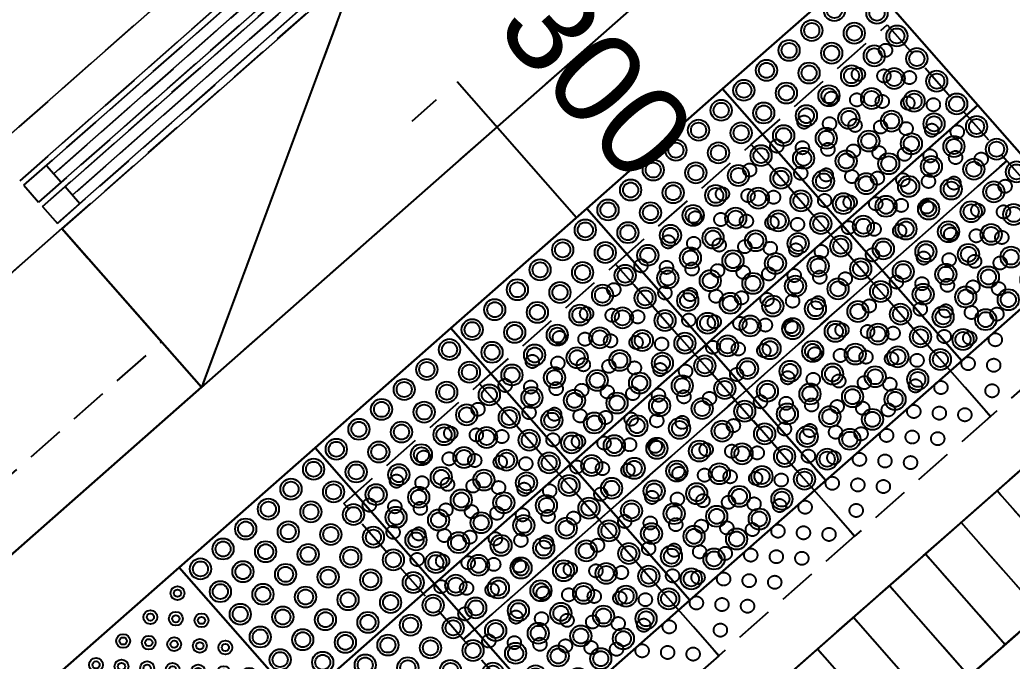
# Model space of a CAD drawing. Header units: millimetres. Extents: x 832728086 to 834530684, y 817551485 to 818349469.
# Drawn here: x 834329879 to 834331524, y 818004709 to 818005771 of the extents above; entities that cross this region are included whole.
import ezdxf

# ---------------------------------------------------------------- set-up
doc = ezdxf.new("R2010")
doc.units = ezdxf.units.MM
doc.header["$LTSCALE"] = 100
doc.linetypes.add('Hidden', pattern=[9.525, 6.35, -3.175])
for name, color, linetype in [('+C-160', 160, 'Hidden'), ('000-Tactile-l', 8, 'Continuous'), ('A-COLS', 3, 'Continuous'), ('DLN240__', 1, 'Continuous'), ('DLN370__', 7, 'Continuous'), ('HATCH', 8, 'Continuous'), ('STEEL', 6, 'Continuous')]:
    doc.layers.add(name, color=color, linetype=linetype)
doc.layers.add('000-helpline', color=30, linetype='Continuous', lineweight=30, plot=False)
for name, color, linetype, lineweight in [('A-EQPM', 6, 'Continuous', 9), ('A-GENM', 6, 'Continuous', 9), ('A-WALL', 7, 'Continuous', 9)]:
    doc.layers.add(name, color=color, linetype=linetype, lineweight=lineweight)
doc.styles.add('Swis721tBT', font='swissl.ttf')
doc.dimstyles.new('INTDIM350', dxfattribs={"dimtxt": 350, "dimasz": 200, "dimexe": 100, "dimexo": 150, "dimgap": 100, "dimtad": 1, "dimdec": 0, "dimzin": 9, "dimdsep": 46, "dimtxsty": 'Swis721tBT', "dimblk": 'OPEN30', "dimcen": -125, "dimclrd": 256, "dimclre": 256, "dimclrt": 2, "dimaunit": 1, "dimadec": 1, "dimazin": 0, "dimtfac": 0.444444, "dimtdec": 0, "dimtix": 1, "dimtmove": 2, "dimatfit": 3, "dimldrblk": 'OPEN30', "dimfxl": 0, "dimtolj": 1, "dimlwd": -1, "dimlwe": -1, "dimarcsym": 0})

# ---------------------------------------------------------------- blocks, each defined once
blk = doc.blocks.new('A$C456E18C3')
at = {"layer": 'A-EQPM'}
for p, q in [((11.8, -650, 0), (11.8, 650, 0)), ((58.8, -650, 0), (58.8, 650, 0)), ((30.3, 51, -0.1), (30.3, 600, 0)), ((77.3, 51, -0.1), (77.3, 600, 0))]:
    blk.add_line(p, q, dxfattribs=at)
at = {"layer": 'A-GENM'}
for p, q in [((173.8, -900, -0.1), (173.8, 900, -0.1)), ((48.8, 650, 0), (11.8, 650, 0)), ((48.8, 650, 0), (48.8, 1, -0.1)), ((95.8, 650, 0), (58.8, 650, 0)), ((95.8, 650, 0), (95.8, 1, -0.1)), ((105.8, -650, 0), (105.8, 650, 0)), ((48.8, 600, 0), (11.8, 600, 0)), ((95.8, 600, 0), (58.8, 600, 0))]:
    blk.add_line(p, q, dxfattribs=at)
at = {"layer": 'A-WALL', "color": 1}
blk.add_line((0, 650, 0), (0, -650, 0), dxfattribs=at)
blk = doc.blocks.new('tactile')
at = {"layer": '000-Tactile-l', "ltscale": 5e-05}
for radius, start, end in [(19.341, 262.79867, 352.51302), (19.516, 262.78632, 352.52562), (19.691, 262.7741, 352.53808)]:
    blk.add_arc((834323.3284, 818015.5097), radius, start, end, dxfattribs=at)
blk = doc.blocks.new('*D111')
at = {"linetype": 'Continuous', "ltscale": 5}
for p, q in [((834330603.3, 818005668.9), (834330801.5, 818005443.7)), ((834330568.8, 818005638.5), (834330528.2, 818005602.8)), ((834330767, 818005413.3), (834330726.4, 818005377.6))]:
    blk.add_line(p, q, dxfattribs=at)
at = {"layer": 'Defpoints', "color": 0, "ltscale": 5}
for p in [(834330681.4, 818005737.6), (834330879.6, 818005512.4), (834330801.5, 818005443.7)]:
    blk.add_point(p, dxfattribs=at)
at = {"color": 2, "ltscale": 5, "insert": (834330835.3, 818005673.2), "char_height": 150, "attachment_point": 5, "rotation": 311.3495, "style": 'Swis721tBT'}
blk.add_mtext('\\A1;300', dxfattribs=at)
blk = doc.blocks.new('_Open30')
at = {"color": 0, "linetype": 'ByBlock', "lineweight": -2}
for p, q in [((-1, 0.2679), (0, 0)), ((0, 0), (-1, -0.2679)), ((0, 0), (-1, 0))]:
    blk.add_line(p, q, dxfattribs=at)
blk = doc.blocks.new('persional tile')
at = {"layer": '000-helpline', "ltscale": 0.015, "elevation": -0.3}
blk.add_lwpolyline([(834329552.2, 818004210.3), (834329777.4, 818004408.5), (834329975.6, 818004183.3), (834329750.4, 818003985.1)], close=True, dxfattribs=at)
at = {"layer": '000-Tactile-l', "ltscale": 0.015}
for centre, radius in [((834329774.7, 818004366.2, -0.3), 11.5), ((834329774.7, 818004366.2, -0.3), 6), ((834329729.6, 818004326.5, -0.3), 11.5), ((834329729.6, 818004326.5, -0.3), 6), ((834329772, 818004323.8, -0.3), 11.5), ((834329772, 818004323.8, -0.3), 6), ((834329814.3, 818004321.1, -0.3), 11.5), ((834329814.3, 818004321.1, -0.3), 6), ((834329684.6, 818004286.9, -0.3), 11.5), ((834329684.6, 818004286.9, -0.3), 6), ((834329726.9, 818004284.2, -0.3), 11.5), ((834329726.9, 818004284.2, -0.3), 6), ((834329769.3, 818004281.5, -0.3), 11.5), ((834329811.6, 818004278.8, -0.3), 11.5), ((834329769.3, 818004281.5, -0.3), 6), ((834329811.6, 818004278.8, -0.3), 6), ((834329854, 818004276.1, -0.3), 11.5), ((834329854, 818004276.1, -0.3), 6), ((834329639.6, 818004247.3, -0.3), 11.5), ((834329681.9, 818004244.6, -0.3), 11.5), ((834329639.6, 818004247.3, -0.3), 6), ((834329681.9, 818004244.6, -0.3), 6), ((834329724.2, 818004241.9, -0.3), 11.5), ((834329724.2, 818004241.9, -0.3), 6), ((834329766.6, 818004239.2, -0.3), 11.5), ((834329766.6, 818004239.2, -0.3), 6), ((834329808.9, 818004236.5, -0.3), 11.5), ((834329808.9, 818004236.5, -0.3), 6), ((834329851.3, 818004233.8, -0.3), 11.5), ((834329851.3, 818004233.8, -0.3), 6), ((834329893.6, 818004231.1, -0.3), 11.5), ((834329893.6, 818004231.1, -0.3), 6), ((834329594.5, 818004207.6, -0.3), 11.5), ((834329594.5, 818004207.6, -0.3), 6), ((834329636.9, 818004204.9, -0.3), 11.5), ((834329636.9, 818004204.9, -0.3), 6), ((834329679.2, 818004202.2, -0.3), 11.5), ((834329679.2, 818004202.2, -0.3), 6), ((834329721.5, 818004199.5, -0.3), 11.5), ((834329763.9, 818004196.8, -0.3), 11.5), ((834329721.5, 818004199.5, -0.3), 6), ((834329763.9, 818004196.8, -0.3), 6), ((834329806.2, 818004194.1, -0.3), 11.5), ((834329806.2, 818004194.1, -0.3), 6), ((834329848.6, 818004191.4, -0.3), 11.5), ((834329848.6, 818004191.4, -0.3), 6), ((834329890.9, 818004188.7, -0.3), 11.5), ((834329890.9, 818004188.7, -0.3), 6), ((834329933.2, 818004186, -0.3), 11.5), ((834329933.2, 818004186, -0.3), 6), ((834329634.2, 818004162.6, -0.3), 11.5), ((834329634.2, 818004162.6, -0.3), 6), ((834329676.5, 818004159.9, -0.3), 11.5), ((834329676.5, 818004159.9, -0.3), 6), ((834329718.8, 818004157.2, -0.3), 11.5), ((834329718.8, 818004157.2, -0.3), 6), ((834329761.2, 818004154.5, -0.3), 11.5), ((834329761.2, 818004154.5, -0.3), 6), ((834329803.5, 818004151.8, -0.3), 11.5), ((834329803.5, 818004151.8, -0.3), 6), ((834329845.9, 818004149.1, -0.3), 11.5), ((834329888.2, 818004146.4, -0.3), 11.5), ((834329845.9, 818004149.1, -0.3), 6), ((834329888.2, 818004146.4, -0.3), 6), ((834329673.8, 818004117.5, -0.3), 11.5), ((834329716.1, 818004114.8, -0.3), 11.5), ((834329673.8, 818004117.5, -0.3), 6), ((834329716.1, 818004114.8, -0.3), 6), ((834329758.5, 818004112.1, -0.3), 11.5), ((834329758.5, 818004112.1, -0.3), 6), ((834329800.8, 818004109.4, -0.3), 11.5), ((834329800.8, 818004109.4, -0.3), 6), ((834329843.2, 818004106.7, -0.3), 11.5), ((834329843.2, 818004106.7, -0.3), 6), ((834329713.4, 818004072.5, -0.3), 11.5), ((834329713.4, 818004072.5, -0.3), 6), ((834329755.8, 818004069.8, -0.3), 11.5), ((834329755.8, 818004069.8, -0.3), 6), ((834329798.1, 818004067.1, -0.3), 11.5), ((834329798.1, 818004067.1, -0.3), 6), ((834329753.1, 818004027.5, -0.3), 11.5), ((834329753.1, 818004027.5, -0.3), 6)]:
    blk.add_circle(centre, radius, dxfattribs=at)
blk = doc.blocks.new('hazard warning tactile')
at = {"layer": '000-helpline', "ltscale": 0.015}
blk.add_lwpolyline([(0, 0), (225.2, 198.2), (423.4, -27), (198.2, -225.2)], close=True, dxfattribs=at)
at = {"layer": '000-Tactile-l', "ltscale": 0.015}
for centre, radius in [((223, 162.9), 17.5), ((223, 162.9), 12.5), ((185.4, 129.9), 17.5), ((185.4, 129.9), 12.5), ((256, 125.4), 17.5), ((256, 125.4), 12.5), ((147.9, 96.8), 17.5), ((147.9, 96.8), 12.5), ((218.5, 92.3), 17.5), ((218.5, 92.3), 12.5), ((289, 87.8), 17.5), ((289, 87.8), 12.5), ((110.4, 63.8), 17.5), ((110.4, 63.8), 12.5), ((180.9, 59.3), 17.5), ((180.9, 59.3), 12.5), ((251.5, 54.8), 17.5), ((251.5, 54.8), 12.5), ((322.1, 50.3), 17.5), ((322.1, 50.3), 12.5), ((72.8, 30.8), 17.5), ((72.8, 30.8), 12.5), ((143.4, 26.3), 17.5), ((143.4, 26.3), 12.5), ((214, 21.8), 17.5), ((214, 21.8), 12.5), ((284.5, 17.3), 17.5), ((284.5, 17.3), 12.5), ((355.1, 12.8), 17.5), ((355.1, 12.8), 12.5), ((35.3, -2.3), 17.5), ((35.3, -2.3), 12.5), ((105.9, -6.8), 17.5), ((105.9, -6.8), 12.5), ((176.4, -11.3), 17.5), ((176.4, -11.3), 12.5), ((247, -15.8), 17.5), ((247, -15.8), 12.5), ((317.6, -20.3), 17.5), ((317.6, -20.3), 12.5), ((388.1, -24.8), 17.5), ((388.1, -24.8), 12.5), ((68.3, -39.8), 17.5), ((68.3, -39.8), 12.5), ((138.9, -44.3), 17.5), ((138.9, -44.3), 12.5), ((209.5, -48.8), 17.5), ((209.5, -48.8), 12.5), ((280, -53.3), 17.5), ((280, -53.3), 12.5), ((350.6, -57.8), 17.5), ((350.6, -57.8), 12.5), ((101.4, -77.3), 17.5), ((101.4, -77.3), 12.5), ((171.9, -81.8), 17.5), ((171.9, -81.8), 12.5), ((242.5, -86.3), 17.5), ((242.5, -86.3), 12.5), ((313.1, -90.8), 17.5), ((313.1, -90.8), 12.5), ((134.4, -114.9), 17.5), ((134.4, -114.9), 12.5), ((205, -119.4), 17.5), ((205, -119.4), 12.5), ((275.5, -123.9), 17.5), ((275.5, -123.9), 12.5), ((167.4, -152.4), 17.5), ((167.4, -152.4), 12.5), ((238, -156.9), 17.5), ((238, -156.9), 12.5), ((200.4, -189.9), 17.5), ((200.4, -189.9), 12.5)]:
    blk.add_circle(centre, radius, dxfattribs=at)
blk = doc.blocks.new('A$C062A3D83')
at = {"layer": '+C-160', "ltscale": 0.1}
for p, q in [((7663.9, 1319.5, -0.1), (6312.7, 130.3, -0.1)), ((7521.1, 1103.3), (6545.2, 244.4)), ((7552.2, 1068), (6576.3, 209.1)), ((7583.2, 1032.7), (6607.4, 173.8)), ((6615.1, 165), (7591, 1023.9)), ((6846.4, -97.7, -0.1), (7822.3, 761.1, 0)), ((6551.9, 236.9), (7039.1, 665.7, -0.1)), ((6582.9, 201.6), (7070.1, 630.4, -0.1)), ((7013.7, 618.8, -0.1), (6601.6, 256)), ((7103.1, 594.4, -0.1), (6846.4, -97.8, -0.1)), ((7044.8, 583.5, -0.1), (6632.7, 220.8)), ((7757.8, 304.6, -0.2), (7983, 502.8, -0.2)), ((7757.8, 304.6, -0.2), (7983, 502.8, -0.2)), ((7983, 502.8, -0.2), (8181.2, 277.6, -0.2)), ((7983, 502.8, -0.2), (8181.2, 277.6, -0.2)), ((4110.2, -3837.9, 0), (9027.1, 489.4, 0)), ((8877.3, 357.5, 0), (4110.2, -3837.9, 0)), ((4242.3, -3988, 0), (9159.3, 339.3, 0)), ((9159.3, 339.3, 0), (4242.3, -3988, 0)), ((7532.6, 106.4, -0.2), (7757.8, 304.6, -0.2)), ((7532.6, 106.4, -0.2), (7757.8, 304.6, -0.2)), ((7532.6, 106.4, -0.2), (7757.8, 304.6, -0.2)), ((7532.6, 106.4, -0.2), (7757.8, 304.6, -0.2)), ((7956, 79.4, -0.2), (7757.8, 304.6, -0.2)), ((7757.8, 304.6, -0.2), (7956, 79.4, -0.2)), ((7757.8, 304.6, -0.2), (7956, 79.4, -0.2)), ((7956, 79.4, -0.2), (7757.8, 304.6, -0.2)), ((7757.8, 304.6, -0.2), (7956, 79.4, -0.2)), ((7757.8, 304.6, -0.2), (7956, 79.4, -0.2)), ((6589.4, 269.9), (6613.8, 242.2)), ((7956, 79.4, -0.2), (8181.2, 277.6, -0.2)), ((8181.2, 277.6, -0.2), (7956, 79.4, -0.2)), ((7956, 79.4, -0.2), (8181.2, 277.6, -0.2)), ((8181.2, 277.6, -0.2), (7956, 79.4, -0.2)), ((8181.2, 277.6, -0.2), (8379.4, 52.4, -0.2)), ((8181.2, 277.6, -0.2), (8379.4, 52.4, -0.2)), ((6551.9, 236.9), (6576.3, 209.1)), ((6620.4, 234.7), (6644.9, 206.9)), ((6582.9, 201.6), (6607.4, 173.8)), ((6614.9, 165.3, -0.1), (5826.7, -528.4, -0.1)), ((6614.9, 165.3, -0.1), (5826.7, -528.4, -0.1)), ((6780, -22.4, -0.1), (6614.9, 165.3, -0.1)), ((6614.9, 165.3, -0.1), (6614.9, 165.3, -0.1)), ((6614.9, 165.3, 0), (6780, -22.4, -0.1)), ((6614.9, 165.3, -0.1), (6780, -22.4, -0.1)), ((7307.4, -91.8, -0.2), (7532.6, 106.4, -0.2)), ((7307.4, -91.8, -0.2), (7532.6, 106.4, -0.2)), ((7307.4, -91.8, -0.2), (7532.6, 106.4, -0.2)), ((7307.4, -91.8, -0.2), (7532.6, 106.4, -0.2)), ((7532.6, 106.4, -0.2), (7730.8, -118.8, -0.2)), ((7730.8, -118.8, -0.2), (7532.6, 106.4, -0.2)), ((7730.8, -118.8, -0.2), (7532.6, 106.4, -0.2)), ((7532.6, 106.4, -0.2), (7730.8, -118.8, -0.2)), ((7532.6, 106.4, -0.2), (7730.8, -118.8, -0.2)), ((7730.8, -118.8, -0.2), (7532.6, 106.4, -0.2)), ((7730.8, -118.8, -0.2), (7532.6, 106.4, -0.2)), ((7532.6, 106.4, -0.2), (7730.8, -118.8, -0.2)), ((7730.8, -118.8, -0.2), (7956, 79.4, -0.2)), ((7730.8, -118.8, -0.2), (7956, 79.4, -0.2)), ((7956, 79.4, -0.2), (7730.8, -118.8, -0.2)), ((7956, 79.4, -0.2), (7730.8, -118.8, -0.2)), ((7730.8, -118.8, -0.2), (7956, 79.4, -0.2)), ((7730.8, -118.8, -0.2), (7956, 79.4, -0.2)), ((7956, 79.4, -0.2), (7730.8, -118.8, -0.2)), ((7956, 79.4, -0.2), (7730.8, -118.8, -0.2)), ((8154.2, -145.8, -0.2), (7956, 79.4, -0.2)), ((7956, 79.4, -0.2), (8154.2, -145.8, -0.2)), ((7956, 79.4, -0.2), (8154.2, -145.8, -0.2)), ((8154.2, -145.8, -0.2), (7956, 79.4, -0.2)), ((7956, 79.4, -0.2), (8154.2, -145.8, -0.2)), ((7956, 79.4, -0.2), (8154.2, -145.8, -0.2)), ((8379.4, 52.4, -0.2), (8154.2, -145.8, -0.2)), ((8379.4, 52.4, -0.2), (8154.2, -145.8, -0.2)), ((5991.8, -716.1, -0.1), (6780, -22.4, -0.1)), ((7082.2, -290, -0.2), (7307.4, -91.8, -0.2)), ((7082.2, -290, -0.2), (7307.4, -91.8, -0.2)), ((7505.6, -317, -0.2), (7307.4, -91.8, -0.2)), ((7307.4, -91.8, -0.2), (7505.6, -317, -0.2)), ((7505.6, -317, -0.2), (7307.4, -91.8, -0.2)), ((7505.6, -317, -0.2), (7307.4, -91.8, -0.2)), ((7307.4, -91.8, -0.2), (7505.6, -317, -0.2)), ((7505.6, -317, -0.2), (7307.4, -91.8, -0.2)), ((7505.6, -317, -0.2), (7730.8, -118.8, -0.2)), ((7505.6, -317, -0.2), (7730.8, -118.8, -0.2)), ((7730.8, -118.8, -0.2), (7505.6, -317, -0.2)), ((7730.8, -118.8, -0.2), (7505.6, -317, -0.2)), ((7505.6, -317, -0.2), (7730.8, -118.8, -0.2)), ((7505.6, -317, -0.2), (7730.8, -118.8, -0.2)), ((7730.8, -118.8, -0.2), (7505.6, -317, -0.2)), ((7730.8, -118.8, -0.2), (7505.6, -317, -0.2)), ((7730.8, -118.8, -0.2), (7929, -344, -0.2)), ((7929, -344, -0.2), (7730.8, -118.8, -0.2)), ((7929, -344, -0.2), (7730.8, -118.8, -0.2)), ((7730.8, -118.8, -0.2), (7929, -344, -0.2)), ((7730.8, -118.8, -0.2), (7929, -344, -0.2)), ((7929, -344, -0.2), (7730.8, -118.8, -0.2)), ((7929, -344, -0.2), (7730.8, -118.8, -0.2)), ((7730.8, -118.8, -0.2), (7929, -344, -0.2)), ((8154.2, -145.8, -0.2), (7929, -344, -0.2)), ((8154.2, -145.8, -0.2), (7929, -344, -0.2)), ((8154.2, -145.8, -0.2), (7929, -344, -0.2)), ((8154.2, -145.8, -0.2), (7929, -344, -0.2)), ((8297.5, -419.1), (8165.4, -269)), ((7280.4, -515.2, -0.2), (7082.2, -290, -0.2)), ((7280.4, -515.2, -0.2), (7082.2, -290, -0.2)), ((7280.4, -515.2, -0.2), (7505.6, -317, -0.2)), ((7505.6, -317, -0.2), (7280.4, -515.2, -0.2)), ((7280.4, -515.2, -0.2), (7505.6, -317, -0.2)), ((7505.6, -317, -0.2), (7280.4, -515.2, -0.2)), ((7703.8, -542.2, -0.2), (7505.6, -317, -0.2)), ((7505.6, -317, -0.2), (7703.8, -542.2, -0.2)), ((7703.8, -542.2, -0.2), (7505.6, -317, -0.2)), ((7703.8, -542.2, -0.2), (7505.6, -317, -0.2)), ((7505.6, -317, -0.2), (7703.8, -542.2, -0.2)), ((7703.8, -542.2, -0.2), (7505.6, -317, -0.2)), ((8237.9, -471.5), (8105.8, -321.4)), ((7929, -344, -0.2), (7703.8, -542.2, -0.2)), ((7929, -344, -0.2), (7703.8, -542.2, -0.2)), ((7929, -344, -0.2), (7703.8, -542.2, -0.2)), ((7929, -344, -0.2), (7703.8, -542.2, -0.2)), ((8178.4, -524), (8046.3, -373.9)), ((8118.8, -576.4), (7986.7, -426.3)), ((8059.2, -628.9), (7927.1, -478.8)), ((7478.6, -740.4, -0.2), (7280.4, -515.2, -0.2)), ((7478.6, -740.4, -0.2), (7280.4, -515.2, -0.2)), ((7703.8, -542.2, -0.2), (7478.6, -740.4, -0.2)), ((7703.8, -542.2, -0.2), (7478.6, -740.4, -0.2)), ((7999.6, -681.3), (7867.5, -531.2))]:
    blk.add_line(p, q, dxfattribs=at)
at = {"layer": '+C-160', "lineweight": 0, "ltscale": 0.1}
for p, q in [((8876.8, 357.6, -0.1), (4109.9, -3837.6)), ((8877.1, 357.3, -0.1), (4110.2, -3837.9)), ((9159.1, 339.5, -0.1), (4242, -3987.7)), ((9159.3, 339.2, -0.1), (4242.3, -3988))]:
    blk.add_line(p, q, dxfattribs=at)
at = {"layer": '+C-160', "ltscale": 0.1}
for centre in [(7980.3, 460.5, -0.2), (7980.3, 460.5, -0.2), (7935.3, 420.8, -0.2), (7935.3, 420.8, -0.2), (7977.6, 418.1, -0.2), (7977.6, 418.1, -0.2), (8019.9, 415.4, -0.2), (8019.9, 415.4, -0.2), (7890.2, 381.2, -0.2), (7890.2, 381.2, -0.2), (7932.6, 378.5, -0.2), (7932.6, 378.5, -0.2), (7974.9, 375.8, -0.2), (7974.9, 375.8, -0.2), (8017.2, 373.1, -0.2), (8017.2, 373.1, -0.2), (8059.6, 370.4, -0.2), (8059.6, 370.4, -0.2), (7845.2, 341.6, -0.2), (7845.2, 341.6, -0.2), (7887.5, 338.9, -0.2), (7887.5, 338.9, -0.2), (7929.8, 336.2, -0.2), (7929.8, 336.2, -0.2), (7972.2, 333.5, -0.2), (7972.2, 333.5, -0.2), (8014.5, 330.8, -0.2), (8014.5, 330.8, -0.2), (8056.9, 328.1, -0.2), (8056.9, 328.1, -0.2), (8099.2, 325.4, -0.2), (8099.2, 325.4, -0.2), (7800.1, 301.9, -0.2), (7800.1, 301.9, -0.2), (7842.5, 299.2, -0.2), (7842.5, 299.2, -0.2), (7884.8, 296.5, -0.2), (7884.8, 296.5, -0.2), (7927.1, 293.8, -0.2), (7927.1, 293.8, -0.2), (7969.5, 291.1, -0.2), (7969.5, 291.1, -0.2), (8011.8, 288.4, -0.2), (8011.8, 288.4, -0.2), (8054.2, 285.7, -0.2), (8054.2, 285.7, -0.2), (8096.5, 283, -0.2), (8096.5, 283, -0.2), (8138.9, 280.3, -0.2), (8138.9, 280.3, -0.2), (7755.1, 262.3, -0.2), (7755.1, 262.3, -0.2), (7755.1, 262.3, -0.2), (7755.1, 262.3, -0.2), (7839.8, 256.9, -0.2), (7839.8, 256.9, -0.2), (7882.1, 254.2, -0.2), (7882.1, 254.2, -0.2), (7924.4, 251.5, -0.2), (7924.4, 251.5, -0.2), (7966.8, 248.8, -0.2), (7966.8, 248.8, -0.2), (8009.1, 246.1, -0.2), (8009.1, 246.1, -0.2), (8051.5, 243.4, -0.2), (8051.5, 243.4, -0.2), (8093.8, 240.7, -0.2), (8093.8, 240.7, -0.2), (7710, 222.6, -0.2), (7710, 222.6, -0.2), (7710, 222.6, -0.2), (7710, 222.6, -0.2), (7752.4, 219.9, -0.2), (7752.4, 219.9, -0.2), (7752.4, 219.9, -0.2), (7752.4, 219.9, -0.2), (8178.5, 235.3, -0.2), (8178.5, 235.3, -0.2), (7794.7, 217.2, -0.2), (7794.7, 217.2, -0.2), (7794.7, 217.2, -0.2), (7794.7, 217.2, -0.2), (7879.4, 211.8, -0.2), (7879.4, 211.8, -0.2), (7921.7, 209.1, -0.2), (7921.7, 209.1, -0.2), (7964.1, 206.4, -0.2), (7964.1, 206.4, -0.2), (8006.4, 203.7, -0.2), (8006.4, 203.7, -0.2), (8048.8, 201, -0.2), (8048.8, 201, -0.2), (8133.4, 195.6, -0.2), (8133.4, 195.6, -0.2), (8175.8, 192.9, -0.2), (8175.8, 192.9, -0.2), (7665, 183, -0.2), (7665, 183, -0.2), (7665, 183, -0.2), (7665, 183, -0.2), (7707.3, 180.3, -0.2), (7707.3, 180.3, -0.2), (7707.3, 180.3, -0.2), (7707.3, 180.3, -0.2), (7749.7, 177.6, -0.2), (7749.7, 177.6, -0.2), (7749.7, 177.6, -0.2), (7749.7, 177.6, -0.2), (7792, 174.9, -0.2), (7792, 174.9, -0.2), (7792, 174.9, -0.2), (7792, 174.9, -0.2), (7834.4, 172.2, -0.2), (7834.4, 172.2, -0.2), (7834.4, 172.2, -0.2), (7834.4, 172.2, -0.2), (7919, 166.8, -0.2), (7919, 166.8, -0.2), (7961.4, 164.1, -0.2), (7961.4, 164.1, -0.2), (8003.7, 161.4, -0.2), (8003.7, 161.4, -0.2), (8088.4, 156, -0.2), (8088.4, 156, -0.2), (7620, 143.4, -0.2), (7620, 143.4, -0.2), (7620, 143.4, -0.2), (7620, 143.4, -0.2), (7662.3, 140.7, -0.2), (7662.3, 140.7, -0.2), (7662.3, 140.7, -0.2), (7662.3, 140.7, -0.2), (7704.6, 138, -0.2), (7704.6, 138, -0.2), (7704.6, 138, -0.2), (7704.6, 138, -0.2), (8130.7, 153.3, -0.2), (8130.7, 153.3, -0.2), (8173.1, 150.6, -0.2), (8173.1, 150.6, -0.2), (7747, 135.3, -0.2), (7747, 135.3, -0.2), (7747, 135.3, -0.2), (7747, 135.3, -0.2), (7789.3, 132.6, -0.2), (7789.3, 132.6, -0.2), (7789.3, 132.6, -0.2), (7789.3, 132.6, -0.2), (7831.7, 129.9, -0.2), (7831.7, 129.9, -0.2), (7831.7, 129.9, -0.2), (7831.7, 129.9, -0.2), (7874, 127.2, -0.2), (7874, 127.2, -0.2), (7874, 127.2, -0.2), (7874, 127.2, -0.2), (7958.7, 121.8, -0.2), (7958.7, 121.8, -0.2), (8043.4, 116.4, -0.2), (8043.4, 116.4, -0.2), (8085.7, 113.7, -0.2), (8085.7, 113.7, -0.2), (8128, 111, -0.2), (8128, 111, -0.2), (8170.4, 108.3, -0.2), (8170.4, 108.3, -0.2), (7574.9, 103.7, -0.2), (7574.9, 103.7, -0.2), (7574.9, 103.7, -0.2), (7574.9, 103.7, -0.2), (7617.3, 101, -0.2), (7617.3, 101, -0.2), (7617.3, 101, -0.2), (7617.3, 101, -0.2), (7659.6, 98.3, -0.2), (7659.6, 98.3, -0.2), (7659.6, 98.3, -0.2), (7659.6, 98.3, -0.2), (7701.9, 95.6, -0.2), (7701.9, 95.6, -0.2), (7701.9, 95.6, -0.2), (7701.9, 95.6, -0.2), (7744.3, 92.9, -0.2), (7744.3, 92.9, -0.2), (7744.3, 92.9, -0.2), (7744.3, 92.9, -0.2), (7786.6, 90.2, -0.2), (7786.6, 90.2, -0.2), (7786.6, 90.2, -0.2), (7786.6, 90.2, -0.2), (7829, 87.5, -0.2), (7829, 87.5, -0.2), (7829, 87.5, -0.2), (7829, 87.5, -0.2), (7871.3, 84.8, -0.2), (7871.3, 84.8, -0.2), (7871.3, 84.8, -0.2), (7871.3, 84.8, -0.2), (7913.6, 82.1, -0.2), (7913.6, 82.1, -0.2), (7913.6, 82.1, -0.2), (7913.6, 82.1, -0.2), (7998.3, 76.7, -0.2), (7998.3, 76.7, -0.2), (8040.7, 74, -0.2), (8040.7, 74, -0.2), (8083, 71.3, -0.2), (8083, 71.3, -0.2), (7529.9, 64.1, -0.2), (7529.9, 64.1, -0.2), (7529.9, 64.1, -0.2), (7529.9, 64.1, -0.2), (7614.6, 58.7, -0.2), (7614.6, 58.7, -0.2), (7614.6, 58.7, -0.2), (7614.6, 58.7, -0.2), (7656.9, 56, -0.2), (7656.9, 56, -0.2), (7656.9, 56, -0.2), (7656.9, 56, -0.2), (8125.3, 68.6, -0.2), (8125.3, 68.6, -0.2), (8167.7, 65.9, -0.2), (8167.7, 65.9, -0.2), (7699.2, 53.3, -0.2), (7699.2, 53.3, -0.2), (7699.2, 53.3, -0.2), (7699.2, 53.3, -0.2), (7741.6, 50.6, -0.2), (7741.6, 50.6, -0.2), (7741.6, 50.6, -0.2), (7741.6, 50.6, -0.2), (7783.9, 47.9, -0.2), (7783.9, 47.9, -0.2), (7783.9, 47.9, -0.2), (7783.9, 47.9, -0.2), (7826.3, 45.2, -0.2), (7826.3, 45.2, -0.2), (7826.3, 45.2, -0.2), (7826.3, 45.2, -0.2), (7868.6, 42.5, -0.2), (7868.6, 42.5, -0.2), (7868.6, 42.5, -0.2), (7868.6, 42.5, -0.2), (7484.8, 24.4, -0.2), (7484.8, 24.4, -0.2), (7484.8, 24.4, -0.2), (7484.8, 24.4, -0.2), (7953.3, 37.1, -0.2), (7953.3, 37.1, -0.2), (7953.3, 37.1, -0.2), (7953.3, 37.1, -0.2), (8038, 31.7, -0.2), (8038, 31.7, -0.2), (8080.3, 29, -0.2), (8080.3, 29, -0.2), (8122.6, 26.3, -0.2), (8122.6, 26.3, -0.2), (8165, 23.6, -0.2), (8165, 23.6, -0.2), (7527.2, 21.7, -0.2), (7527.2, 21.7, -0.2), (7527.2, 21.7, -0.2), (7527.2, 21.7, -0.2), (7569.5, 19, -0.2), (7569.5, 19, -0.2), (7569.5, 19, -0.2), (7569.5, 19, -0.2), (7654.2, 13.6, -0.2), (7654.2, 13.6, -0.2), (7654.2, 13.6, -0.2), (7654.2, 13.6, -0.2), (7696.5, 10.9, -0.2), (7696.5, 10.9, -0.2), (7696.5, 10.9, -0.2), (7696.5, 10.9, -0.2), (7738.9, 8.2, -0.2), (7738.9, 8.2, -0.2), (7738.9, 8.2, -0.2), (7738.9, 8.2, -0.2), (7781.2, 5.5, -0.2), (7781.2, 5.5, -0.2), (7781.2, 5.5, -0.2), (7781.2, 5.5, -0.2), (7823.6, 2.8, -0.2), (7823.6, 2.8, -0.2), (7823.6, 2.8, -0.2), (7823.6, 2.8, -0.2), (7908.2, -2.6, -0.2), (7908.2, -2.6, -0.2), (7908.2, -2.6, -0.2), (7908.2, -2.6, -0.2), (7950.6, -5.3, -0.2), (7950.6, -5.3, -0.2), (7950.6, -5.3, -0.2), (7950.6, -5.3, -0.2), (7992.9, -8, -0.2), (7992.9, -8, -0.2), (7992.9, -8, -0.2), (7992.9, -8, -0.2), (7439.8, -15.2, -0.2), (7439.8, -15.2, -0.2), (7439.8, -15.2, -0.2), (7439.8, -15.2, -0.2), (7482.1, -17.9, -0.2), (7482.1, -17.9, -0.2), (7482.1, -17.9, -0.2), (7482.1, -17.9, -0.2), (7524.5, -20.6, -0.2), (7524.5, -20.6, -0.2), (7524.5, -20.6, -0.2), (7524.5, -20.6, -0.2), (7566.8, -23.3, -0.2), (7566.8, -23.3, -0.2), (7566.8, -23.3, -0.2), (7566.8, -23.3, -0.2), (7609.2, -26, -0.2), (7609.2, -26, -0.2), (7609.2, -26, -0.2), (7609.2, -26, -0.2), (8077.6, -13.4, -0.2), (8077.6, -13.4, -0.2), (8119.9, -16.1, -0.2), (8119.9, -16.1, -0.2), (8162.3, -18.8, -0.2), (8162.3, -18.8, -0.2), (7693.8, -31.4, -0.2), (7693.8, -31.4, -0.2), (7693.8, -31.4, -0.2), (7693.8, -31.4, -0.2), (7736.2, -34.1, -0.2), (7736.2, -34.1, -0.2), (7736.2, -34.1, -0.2), (7736.2, -34.1, -0.2), (7778.5, -36.8, -0.2), (7778.5, -36.8, -0.2), (7778.5, -36.8, -0.2), (7778.5, -36.8, -0.2), (7863.2, -42.2, -0.2), (7863.2, -42.2, -0.2), (7863.2, -42.2, -0.2), (7863.2, -42.2, -0.2), (7394.8, -54.8, -0.2), (7394.8, -54.8, -0.2), (7394.8, -54.8, -0.2), (7394.8, -54.8, -0.2), (7437.1, -57.5, -0.2), (7437.1, -57.5, -0.2), (7437.1, -57.5, -0.2), (7437.1, -57.5, -0.2), (7479.4, -60.2, -0.2), (7479.4, -60.2, -0.2), (7479.4, -60.2, -0.2), (7479.4, -60.2, -0.2), (7905.5, -44.9, -0.2), (7905.5, -44.9, -0.2), (7905.5, -44.9, -0.2), (7905.5, -44.9, -0.2), (7947.9, -47.6, -0.2), (7947.9, -47.6, -0.2), (7947.9, -47.6, -0.2), (7947.9, -47.6, -0.2), (7990.2, -50.3, -0.2), (7990.2, -50.3, -0.2), (7990.2, -50.3, -0.2), (7990.2, -50.3, -0.2), (8032.6, -53, -0.2), (8032.6, -53, -0.2), (8032.6, -53, -0.2), (8032.6, -53, -0.2), (8117.2, -58.4, -0.2), (8117.2, -58.4, -0.2), (7521.8, -62.9, -0.2), (7521.8, -62.9, -0.2), (7521.8, -62.9, -0.2), (7521.8, -62.9, -0.2), (7564.1, -65.6, -0.2), (7564.1, -65.6, -0.2), (7564.1, -65.6, -0.2), (7564.1, -65.6, -0.2), (7606.5, -68.3, -0.2), (7606.5, -68.3, -0.2), (7606.5, -68.3, -0.2), (7606.5, -68.3, -0.2), (7648.8, -71, -0.2), (7648.8, -71, -0.2), (7648.8, -71, -0.2), (7648.8, -71, -0.2), (7733.5, -76.4, -0.2), (7733.5, -76.4, -0.2), (7733.5, -76.4, -0.2), (7733.5, -76.4, -0.2), (8159.6, -61.1, -0.2), (8159.6, -61.1, -0.2), (7818.2, -81.8, -0.2), (7818.2, -81.8, -0.2), (7818.2, -81.8, -0.2), (7818.2, -81.8, -0.2), (7860.5, -84.5, -0.2), (7860.5, -84.5, -0.2), (7860.5, -84.5, -0.2), (7860.5, -84.5, -0.2), (7902.8, -87.2, -0.2), (7902.8, -87.2, -0.2), (7902.8, -87.2, -0.2), (7902.8, -87.2, -0.2), (7945.2, -89.9, -0.2), (7945.2, -89.9, -0.2), (7945.2, -89.9, -0.2), (7945.2, -89.9, -0.2), (7987.5, -92.6, -0.2), (7987.5, -92.6, -0.2), (7987.5, -92.6, -0.2), (7987.5, -92.6, -0.2), (7349.7, -94.5, -0.2), (7349.7, -94.5, -0.2), (7349.7, -94.5, -0.2), (7349.7, -94.5, -0.2), (7392.1, -97.2, -0.2), (7392.1, -97.2, -0.2), (7392.1, -97.2, -0.2), (7392.1, -97.2, -0.2), (7434.4, -99.9, -0.2), (7434.4, -99.9, -0.2), (7434.4, -99.9, -0.2), (7434.4, -99.9, -0.2), (7476.7, -102.6, -0.2), (7476.7, -102.6, -0.2), (7476.7, -102.6, -0.2), (7476.7, -102.6, -0.2), (7519.1, -105.3, -0.2), (7519.1, -105.3, -0.2), (7519.1, -105.3, -0.2), (7519.1, -105.3, -0.2), (7561.4, -108, -0.2), (7561.4, -108, -0.2), (7561.4, -108, -0.2), (7561.4, -108, -0.2), (8029.9, -95.3, -0.2), (8029.9, -95.3, -0.2), (8029.9, -95.3, -0.2), (8029.9, -95.3, -0.2), (8072.2, -98, -0.2), (8072.2, -98, -0.2), (8072.2, -98, -0.2), (8072.2, -98, -0.2), (8156.9, -103.4, -0.2), (8156.9, -103.4, -0.2), (7603.8, -110.7, -0.2), (7603.8, -110.7, -0.2), (7603.8, -110.7, -0.2), (7603.8, -110.7, -0.2), (7646.1, -113.4, -0.2), (7646.1, -113.4, -0.2), (7646.1, -113.4, -0.2), (7646.1, -113.4, -0.2), (7688.4, -116.1, -0.2), (7688.4, -116.1, -0.2), (7688.4, -116.1, -0.2), (7688.4, -116.1, -0.2), (7773.1, -121.5, -0.2), (7773.1, -121.5, -0.2), (7773.1, -121.5, -0.2), (7773.1, -121.5, -0.2), (7815.5, -124.2, -0.2), (7815.5, -124.2, -0.2), (7815.5, -124.2, -0.2), (7815.5, -124.2, -0.2), (7304.7, -134.1, -0.2), (7304.7, -134.1, -0.2), (7389.4, -139.5, -0.2), (7389.4, -139.5, -0.2), (7389.4, -139.5, -0.2), (7389.4, -139.5, -0.2), (7431.7, -142.2, -0.2), (7431.7, -142.2, -0.2), (7431.7, -142.2, -0.2), (7431.7, -142.2, -0.2), (7857.8, -126.9, -0.2), (7857.8, -126.9, -0.2), (7857.8, -126.9, -0.2), (7857.8, -126.9, -0.2), (7900.1, -129.6, -0.2), (7900.1, -129.6, -0.2), (7900.1, -129.6, -0.2), (7900.1, -129.6, -0.2), (7942.5, -132.3, -0.2), (7942.5, -132.3, -0.2), (7942.5, -132.3, -0.2), (7942.5, -132.3, -0.2), (7984.8, -135, -0.2), (7984.8, -135, -0.2), (7984.8, -135, -0.2), (7984.8, -135, -0.2), (8027.2, -137.7, -0.2), (8027.2, -137.7, -0.2), (8027.2, -137.7, -0.2), (8027.2, -137.7, -0.2), (8069.5, -140.4, -0.2), (8069.5, -140.4, -0.2), (8069.5, -140.4, -0.2), (8069.5, -140.4, -0.2), (7474, -144.9, -0.2), (7474, -144.9, -0.2), (7474, -144.9, -0.2), (7474, -144.9, -0.2), (7516.4, -147.6, -0.2), (7516.4, -147.6, -0.2), (7516.4, -147.6, -0.2), (7516.4, -147.6, -0.2), (7558.7, -150.3, -0.2), (7558.7, -150.3, -0.2), (7558.7, -150.3, -0.2), (7558.7, -150.3, -0.2), (7601.1, -153, -0.2), (7601.1, -153, -0.2), (7601.1, -153, -0.2), (7601.1, -153, -0.2), (7643.4, -155.7, -0.2), (7643.4, -155.7, -0.2), (7643.4, -155.7, -0.2), (7643.4, -155.7, -0.2), (8111.8, -143.1, -0.2), (8111.8, -143.1, -0.2), (8111.8, -143.1, -0.2), (8111.8, -143.1, -0.2), (7259.6, -173.8, -0.2), (7259.6, -173.8, -0.2), (7728.1, -161.1, -0.2), (7728.1, -161.1, -0.2), (7728.1, -161.1, -0.2), (7728.1, -161.1, -0.2), (7812.8, -166.5, -0.2), (7812.8, -166.5, -0.2), (7812.8, -166.5, -0.2), (7812.8, -166.5, -0.2), (7855.1, -169.2, -0.2), (7855.1, -169.2, -0.2), (7855.1, -169.2, -0.2), (7855.1, -169.2, -0.2), (7897.4, -171.9, -0.2), (7897.4, -171.9, -0.2), (7897.4, -171.9, -0.2), (7897.4, -171.9, -0.2), (7939.8, -174.6, -0.2), (7939.8, -174.6, -0.2), (7939.8, -174.6, -0.2), (7939.8, -174.6, -0.2), (7302, -176.5, -0.2), (7302, -176.5, -0.2), (7344.3, -179.2, -0.2), (7344.3, -179.2, -0.2), (7429, -184.6, -0.2), (7429, -184.6, -0.2), (7429, -184.6, -0.2), (7429, -184.6, -0.2), (7471.3, -187.3, -0.2), (7471.3, -187.3, -0.2), (7471.3, -187.3, -0.2), (7471.3, -187.3, -0.2), (7513.7, -190, -0.2), (7513.7, -190, -0.2), (7513.7, -190, -0.2), (7513.7, -190, -0.2), (7982.1, -177.3, -0.2), (7982.1, -177.3, -0.2), (7982.1, -177.3, -0.2), (7982.1, -177.3, -0.2), (8024.5, -180, -0.2), (8024.5, -180, -0.2), (8024.5, -180, -0.2), (8024.5, -180, -0.2), (8066.8, -182.7, -0.2), (8066.8, -182.7, -0.2), (8066.8, -182.7, -0.2), (8066.8, -182.7, -0.2), (7556, -192.7, -0.2), (7556, -192.7, -0.2), (7556, -192.7, -0.2), (7556, -192.7, -0.2), (7598.4, -195.4, -0.2), (7598.4, -195.4, -0.2), (7598.4, -195.4, -0.2), (7598.4, -195.4, -0.2), (7683, -200.8, -0.2), (7683, -200.8, -0.2), (7683, -200.8, -0.2), (7683, -200.8, -0.2), (7725.4, -203.5, -0.2), (7725.4, -203.5, -0.2), (7725.4, -203.5, -0.2), (7725.4, -203.5, -0.2), (7767.7, -206.2, -0.2), (7767.7, -206.2, -0.2), (7767.7, -206.2, -0.2), (7767.7, -206.2, -0.2), (7214.6, -213.4, -0.2), (7214.6, -213.4, -0.2), (7256.9, -216.1, -0.2), (7256.9, -216.1, -0.2), (7299.3, -218.8, -0.2), (7299.3, -218.8, -0.2), (7341.6, -221.5, -0.2), (7341.6, -221.5, -0.2), (7384, -224.2, -0.2), (7384, -224.2, -0.2), (7852.4, -211.6, -0.2), (7852.4, -211.6, -0.2), (7852.4, -211.6, -0.2), (7852.4, -211.6, -0.2), (7894.7, -214.3, -0.2), (7894.7, -214.3, -0.2), (7894.7, -214.3, -0.2), (7894.7, -214.3, -0.2), (7937.1, -217, -0.2), (7937.1, -217, -0.2), (7937.1, -217, -0.2), (7937.1, -217, -0.2), (7979.4, -219.7, -0.2), (7979.4, -219.7, -0.2), (7979.4, -219.7, -0.2), (7979.4, -219.7, -0.2), (8021.8, -222.4, -0.2), (8021.8, -222.4, -0.2), (8021.8, -222.4, -0.2), (8021.8, -222.4, -0.2), (7468.6, -229.6, -0.2), (7468.6, -229.6, -0.2), (7468.6, -229.6, -0.2), (7468.6, -229.6, -0.2), (7511, -232.3, -0.2), (7511, -232.3, -0.2), (7511, -232.3, -0.2), (7511, -232.3, -0.2), (7553.3, -235, -0.2), (7553.3, -235, -0.2), (7553.3, -235, -0.2), (7553.3, -235, -0.2), (7638, -240.4, -0.2), (7638, -240.4, -0.2), (7638, -240.4, -0.2), (7638, -240.4, -0.2), (7169.6, -253, -0.2), (7169.6, -253, -0.2), (7211.9, -255.7, -0.2), (7211.9, -255.7, -0.2), (7680.3, -243.1, -0.2), (7680.3, -243.1, -0.2), (7680.3, -243.1, -0.2), (7680.3, -243.1, -0.2), (7722.7, -245.8, -0.2), (7722.7, -245.8, -0.2), (7722.7, -245.8, -0.2), (7722.7, -245.8, -0.2), (7765, -248.5, -0.2), (7765, -248.5, -0.2), (7765, -248.5, -0.2), (7765, -248.5, -0.2), (7807.4, -251.2, -0.2), (7807.4, -251.2, -0.2), (7807.4, -251.2, -0.2), (7807.4, -251.2, -0.2), (7892, -256.6, -0.2), (7892, -256.6, -0.2), (7892, -256.6, -0.2), (7892, -256.6, -0.2), (7254.2, -258.4, -0.2), (7254.2, -258.4, -0.2), (7296.6, -261.1, -0.2), (7296.6, -261.1, -0.2), (7338.9, -263.8, -0.2), (7338.9, -263.8, -0.2), (7381.3, -266.5, -0.2), (7381.3, -266.5, -0.2), (7423.6, -269.2, -0.2), (7423.6, -269.2, -0.2), (7934.4, -259.3, -0.2), (7934.4, -259.3, -0.2), (7934.4, -259.3, -0.2), (7934.4, -259.3, -0.2), (7976.7, -262, -0.2), (7976.7, -262, -0.2), (7976.7, -262, -0.2), (7976.7, -262, -0.2), (7508.3, -274.6, -0.2), (7508.3, -274.6, -0.2), (7508.3, -274.6, -0.2), (7508.3, -274.6, -0.2), (7593, -280, -0.2), (7593, -280, -0.2), (7593, -280, -0.2), (7593, -280, -0.2), (7635.3, -282.7, -0.2), (7635.3, -282.7, -0.2), (7635.3, -282.7, -0.2), (7635.3, -282.7, -0.2), (7677.6, -285.4, -0.2), (7677.6, -285.4, -0.2), (7677.6, -285.4, -0.2), (7677.6, -285.4, -0.2), (7720, -288.1, -0.2), (7720, -288.1, -0.2), (7720, -288.1, -0.2), (7720, -288.1, -0.2), (7124.5, -292.7, -0.2), (7124.5, -292.7, -0.2), (7166.9, -295.4, -0.2), (7166.9, -295.4, -0.2), (7209.2, -298.1, -0.2), (7209.2, -298.1, -0.2), (7251.5, -300.8, -0.2), (7251.5, -300.8, -0.2), (7293.9, -303.5, -0.2), (7293.9, -303.5, -0.2), (7336.2, -306.2, -0.2), (7336.2, -306.2, -0.2), (7762.3, -290.8, -0.2), (7762.3, -290.8, -0.2), (7762.3, -290.8, -0.2), (7762.3, -290.8, -0.2), (7804.7, -293.5, -0.2), (7804.7, -293.5, -0.2), (7804.7, -293.5, -0.2), (7804.7, -293.5, -0.2), (7847, -296.2, -0.2), (7847, -296.2, -0.2), (7847, -296.2, -0.2), (7847, -296.2, -0.2), (7931.7, -301.6, -0.2), (7931.7, -301.6, -0.2), (7931.7, -301.6, -0.2), (7931.7, -301.6, -0.2), (7378.6, -308.9, -0.2), (7378.6, -308.9, -0.2), (7420.9, -311.6, -0.2), (7420.9, -311.6, -0.2), (7463.2, -314.3, -0.2), (7463.2, -314.3, -0.2), (7547.9, -319.7, -0.2), (7547.9, -319.7, -0.2), (7547.9, -319.7, -0.2), (7547.9, -319.7, -0.2), (7590.3, -322.4, -0.2), (7590.3, -322.4, -0.2), (7590.3, -322.4, -0.2), (7590.3, -322.4, -0.2), (7164.1, -337.7, -0.2), (7164.1, -337.7, -0.2), (7632.6, -325.1, -0.2), (7632.6, -325.1, -0.2), (7632.6, -325.1, -0.2), (7632.6, -325.1, -0.2), (7674.9, -327.8, -0.2), (7674.9, -327.8, -0.2), (7674.9, -327.8, -0.2), (7674.9, -327.8, -0.2), (7717.3, -330.5, -0.2), (7717.3, -330.5, -0.2), (7717.3, -330.5, -0.2), (7717.3, -330.5, -0.2), (7759.6, -333.2, -0.2), (7759.6, -333.2, -0.2), (7759.6, -333.2, -0.2), (7759.6, -333.2, -0.2), (7802, -335.9, -0.2), (7802, -335.9, -0.2), (7802, -335.9, -0.2), (7802, -335.9, -0.2), (7844.3, -338.6, -0.2), (7844.3, -338.6, -0.2), (7844.3, -338.6, -0.2), (7844.3, -338.6, -0.2), (7206.5, -340.4, -0.2), (7206.5, -340.4, -0.2), (7248.8, -343.1, -0.2), (7248.8, -343.1, -0.2), (7291.2, -345.8, -0.2), (7291.2, -345.8, -0.2), (7333.5, -348.5, -0.2), (7333.5, -348.5, -0.2), (7375.9, -351.2, -0.2), (7375.9, -351.2, -0.2), (7418.2, -353.9, -0.2), (7418.2, -353.9, -0.2), (7886.6, -341.3, -0.2), (7886.6, -341.3, -0.2), (7886.6, -341.3, -0.2), (7886.6, -341.3, -0.2), (7502.9, -359.3, -0.2), (7502.9, -359.3, -0.2), (7587.6, -364.7, -0.2), (7587.6, -364.7, -0.2), (7587.6, -364.7, -0.2), (7587.6, -364.7, -0.2), (7629.9, -367.4, -0.2), (7629.9, -367.4, -0.2), (7629.9, -367.4, -0.2), (7629.9, -367.4, -0.2), (7672.2, -370.1, -0.2), (7672.2, -370.1, -0.2), (7672.2, -370.1, -0.2), (7672.2, -370.1, -0.2), (7714.6, -372.8, -0.2), (7714.6, -372.8, -0.2), (7714.6, -372.8, -0.2), (7714.6, -372.8, -0.2), (7203.8, -382.8, -0.2), (7203.8, -382.8, -0.2), (7246.1, -385.5, -0.2), (7246.1, -385.5, -0.2), (7288.5, -388.2, -0.2), (7288.5, -388.2, -0.2), (7756.9, -375.5, -0.2), (7756.9, -375.5, -0.2), (7756.9, -375.5, -0.2), (7756.9, -375.5, -0.2), (7799.3, -378.2, -0.2), (7799.3, -378.2, -0.2), (7799.3, -378.2, -0.2), (7799.3, -378.2, -0.2), (7841.6, -380.9, -0.2), (7841.6, -380.9, -0.2), (7841.6, -380.9, -0.2), (7841.6, -380.9, -0.2), (7330.8, -390.9, -0.2), (7330.8, -390.9, -0.2), (7373.2, -393.6, -0.2), (7373.2, -393.6, -0.2), (7457.8, -399, -0.2), (7457.8, -399, -0.2), (7500.2, -401.7, -0.2), (7500.2, -401.7, -0.2), (7542.5, -404.4, -0.2), (7542.5, -404.4, -0.2), (7627.2, -409.8, -0.2), (7627.2, -409.8, -0.2), (7627.2, -409.8, -0.2), (7627.2, -409.8, -0.2), (7669.5, -412.5, -0.2), (7669.5, -412.5, -0.2), (7669.5, -412.5, -0.2), (7669.5, -412.5, -0.2), (7711.9, -415.2, -0.2), (7711.9, -415.2, -0.2), (7711.9, -415.2, -0.2), (7711.9, -415.2, -0.2), (7754.2, -417.9, -0.2), (7754.2, -417.9, -0.2), (7754.2, -417.9, -0.2), (7754.2, -417.9, -0.2), (7796.6, -420.6, -0.2), (7796.6, -420.6, -0.2), (7796.6, -420.6, -0.2), (7796.6, -420.6, -0.2), (7243.4, -427.8, -0.2), (7243.4, -427.8, -0.2), (7285.8, -430.5, -0.2), (7285.8, -430.5, -0.2), (7328.1, -433.2, -0.2), (7328.1, -433.2, -0.2), (7412.8, -438.6, -0.2), (7412.8, -438.6, -0.2), (7455.1, -441.3, -0.2), (7455.1, -441.3, -0.2), (7497.5, -444, -0.2), (7497.5, -444, -0.2), (7539.8, -446.7, -0.2), (7539.8, -446.7, -0.2), (7582.2, -449.4, -0.2), (7582.2, -449.4, -0.2), (7666.8, -454.8, -0.2), (7666.8, -454.8, -0.2), (7666.8, -454.8, -0.2), (7666.8, -454.8, -0.2), (7709.2, -457.5, -0.2), (7709.2, -457.5, -0.2), (7709.2, -457.5, -0.2), (7709.2, -457.5, -0.2), (7751.5, -460.2, -0.2), (7751.5, -460.2, -0.2), (7751.5, -460.2, -0.2), (7751.5, -460.2, -0.2), (7283.1, -472.8, -0.2), (7283.1, -472.8, -0.2), (7367.7, -478.2, -0.2), (7367.7, -478.2, -0.2), (7410.1, -480.9, -0.2), (7410.1, -480.9, -0.2), (7452.4, -483.6, -0.2), (7452.4, -483.6, -0.2), (7494.8, -486.3, -0.2), (7494.8, -486.3, -0.2), (7537.1, -489, -0.2), (7537.1, -489, -0.2), (7579.5, -491.7, -0.2), (7579.5, -491.7, -0.2), (7621.8, -494.4, -0.2), (7621.8, -494.4, -0.2), (7706.5, -499.8, -0.2), (7706.5, -499.8, -0.2), (7706.5, -499.8, -0.2), (7706.5, -499.8, -0.2), (7322.7, -517.9, -0.2), (7322.7, -517.9, -0.2), (7365, -520.6, -0.2), (7365, -520.6, -0.2), (7407.4, -523.3, -0.2), (7407.4, -523.3, -0.2), (7449.7, -526, -0.2), (7449.7, -526, -0.2), (7492.1, -528.7, -0.2), (7492.1, -528.7, -0.2), (7534.4, -531.4, -0.2), (7534.4, -531.4, -0.2), (7576.8, -534.1, -0.2), (7576.8, -534.1, -0.2), (7619.1, -536.8, -0.2), (7619.1, -536.8, -0.2), (7661.4, -539.5, -0.2), (7661.4, -539.5, -0.2)]:
    blk.add_circle(centre, 11, dxfattribs=at)
at = {"layer": '+C-160', "ltscale": 0.01}
for radius, end in [(17125.1, 358.44694), (22625.1, 358.75793), (22625.1, 358.75793), (22325.1, 358.75793), (23125.1, 358.75793), (23125.1, 358.44694)]:
    blk.add_arc((566.6, 8074.5), radius, 260.04071, end, dxfattribs=at)
at = {"layer": '+C-160', "ltscale": 4}
blk.add_open_spline([(-72340.3, -33621), (-20541.3, 11966), (31257.7, 57553)], degree=2, dxfattribs=at)

msp = doc.modelspace()

# ---------------------------------------------------------------- hatches: boundary and pattern name
at = {"layer": 'STEEL'}
h = msp.add_hatch(dxfattribs=at)
h.set_pattern_fill('LINE', color=256, scale=25, angle=90)
h.set_pattern_definition([(131.3502, (834261456.505, 817978850.03), (-59.58567, -52.439854), [])])
h.paths.add_polyline_path([(834332360.4366, 818005749.4719), (834332210.5545, 818005617.5644), (834332210.6089, 818005617.5026), (834327443.4682, 818001422.1713), (834327575.6105, 818001272.0223), (834332492.5886, 818005599.3314)])

# ---------------------------------------------------------------- linework, layer by layer
at = {"layer": 'A-COLS'}
for p, q in [((834329948.2156, 818005425.3083, -0.1365), (834329160.0149, 818004731.5893, -0.1365)), ((834329948.1948, 818005425.3273, -0.087), (834330179.4318, 818005162.571, -0.0679)), ((834329948.1955, 818005425.3218, -0.0118), (834330113.3604, 818005237.6504, -0.0679))]:
    msp.add_line(p, q, dxfattribs=at)
at = {"layer": 'A-COLS', "ltscale": 5, "elevation": -0.0679}
msp.add_lwpolyline([(834330179.4318, 818005162.571), (834329391.2119, 818004468.8785)], dxfattribs=at)
at = {"layer": 'DLN240__', "color": 1}
for p, q in [((834330179.6847, 818005162.2891, -0.1053), (834331155.5768, 818006021.1411, 0.0009)), ((834330436.3991, 818005854.4575, -0.0679), (834330179.6638, 818005162.2707, -0.1053))]:
    msp.add_line(p, q, dxfattribs=at)
at = {"layer": 'DLN370__', "color": 8, "lineweight": 0}
for p, q in [((834332210.0993, 818005617.5868, -0.144), (834327443.2156, 818001422.458)), ((834332210.3635, 818005617.2866, -0.144), (834327443.4797, 818001422.1578)), ((834332492.3698, 818005599.5801, -0.1485), (834327575.3459, 818001272.3195)), ((834332492.6339, 818005599.2799, -0.1485), (834327575.6101, 818001272.0194))]:
    msp.add_line(p, q, dxfattribs=at)
at = {"layer": 'HATCH', "elevation": -0.0703}
msp.add_lwpolyline([(834329948.211, 818005425.3043), (834329160.0149, 818004731.5893), (834329160.0126, 818004731.5873), (834329391.2226, 818004468.8663), (834330179.4211, 818005162.5832), (834329948.211, 818005425.3043)], close=True, dxfattribs=at)
at = {"layer": 'STEEL', "elevation": 0}
msp.add_lwpolyline([(834327443.4799, 818001422.158), (834327575.6103, 818001272.0196), (834332492.5886, 818005599.3314), (834331699.6348, 818006500.2219), (834331549.8048, 818006368.3616), (834332210.6089, 818005617.5026), (834327443.4682, 818001422.1713)], dxfattribs=at)
msp.add_lwpolyline([(834327443.4682, 818001422.1713), (834332360.4463, 818005749.4804), (834332492.5886, 818005599.3314), (834327575.6105, 818001272.0223)], close=True, dxfattribs=at)

# ---------------------------------------------------------------- block references
at = {"layer": '+C-160', "ltscale": 5}
msp.add_blockref('A$C062A3D83', (834323333.3128, 818005260.0327), dxfattribs=at)
at = {"rotation": 270.0000001004078}
for name, p in [('hazard warning tactile', (834331268.6623, 818005854.8119, -0.0703)), ('hazard warning tactile', (834331043.458, 818005656.6124, -0.0703)), ('hazard warning tactile', (834331466.8618, 818005629.6076, -0.0703)), ('hazard warning tactile', (834330818.2537, 818005458.4129, -0.0703)), ('hazard warning tactile', (834331241.6575, 818005431.4082, -0.0703)), ('hazard warning tactile', (834330593.0495, 818005260.2135, -0.0703)), ('hazard warning tactile', (834331016.4532, 818005233.2087, -0.0703)), ('hazard warning tactile', (834330367.8452, 818005062.014, -0.0703)), ('hazard warning tactile', (834330791.2489, 818005035.0092, -0.0703)), ('persional tile', (16325930.8486, 1652334414.555, 0.211)), ('hazard warning tactile', (834330566.0447, 818004836.8097, -0.0703))]:
    msp.add_blockref(name, p, dxfattribs=at)
at = {"layer": '000-Tactile-l', "xscale": 1000, "yscale": 1000, "zscale": 1000}
msp.add_blockref('tactile', (-56.4905, -49.2817, -0.0703), dxfattribs=at)
at = {"layer": 'A-WALL', "rotation": 131.3501958109665}
msp.add_blockref('A$C456E18C3', (834330436.3991, 818005854.4575, 0.0024), dxfattribs=at)

# ---------------------------------------------------------------- dimensions: what is measured, and where the dimension line sits
at = {"ltscale": 5}
dim = msp.add_aligned_dim(p1=(834330681.4292, 818005737.6368, -3.7562), p2=(834330879.6243, 818005512.4287, -3.7562), distance=-104.1058, dimstyle='INTDIM350', override={"dimtxt": 150}, dxfattribs=at)
dim.commit()
dim.dimension.update_dxf_attribs({"geometry": '*D111', "text_midpoint": (834330835.3137, 818005673.2481, -3.7562)})

doc.saveas('drawing.dxf')
